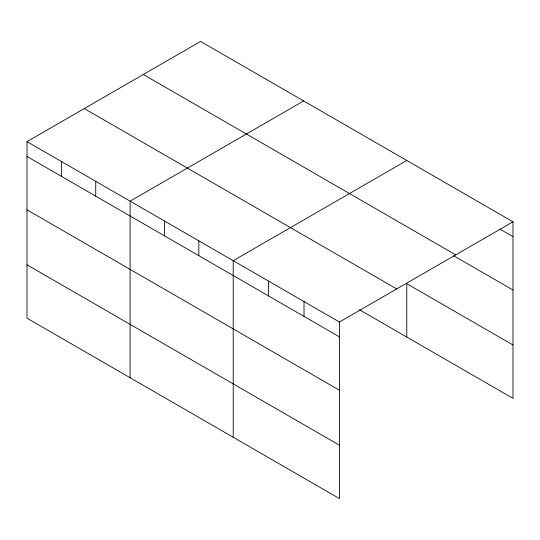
<?xml version="1.0" encoding="UTF-8"?>
<svg xmlns="http://www.w3.org/2000/svg" width="540" height="540" viewBox="0 0 540 540"><rect width="100%" height="100%" fill="white"/><g stroke="black" fill="none" stroke-linecap="round" stroke-linejoin="round"><path stroke-width="0.81" d="M27 141.635L339.431 322.016L339.431 498.575L27 318.195L27 141.635L200.57 41.425L513 221.805L513 398.365L359.519 309.757M303.676 100.946L130.1 201.157L130.1 377.723M406.775 160.475L233.206 260.685L233.206 437.245M339.431 322.016L513 221.805M499.993 229.136L513 236.648M143.296 74.493L455.72 254.873M453.742 255.805L513 290.014M513 344.999L406.775 283.669L406.775 337.034M84.281 108.567L396.704 288.941M27 156.478L339.431 336.859M27 209.844L339.431 390.224M27 264.829L339.431 445.21M304.02 301.57L304.02 316.413M268.61 281.124L268.61 295.974M198.835 240.84L198.835 255.69M164.471 221.002L164.471 235.845M95.735 181.319L95.735 196.162M61.364 161.474L61.364 176.324"/></g></svg>
